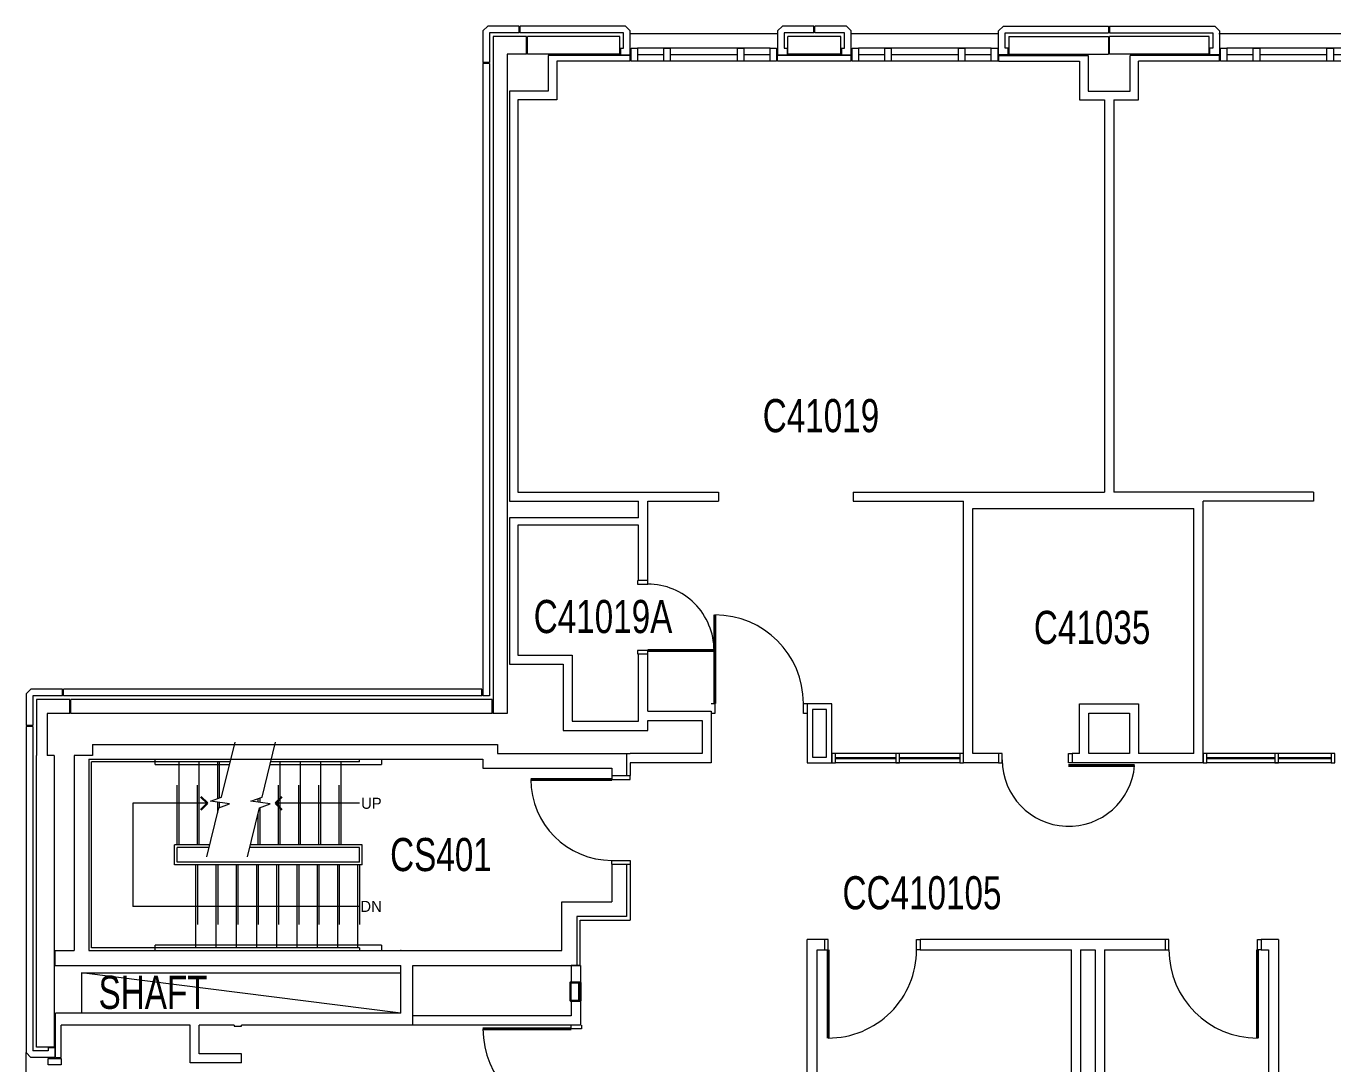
# Model space of a CAD drawing. Header units: inches. Extents: x 1097 to 10841, y 897 to 6841.
# Drawn here: x 9645 to 10354, y 5445 to 6009 of the extents above; entities that cross this region are included whole.
import ezdxf
from ezdxf.enums import TextEntityAlignment as Align

# ---------------------------------------------------------------- set-up
doc = ezdxf.new("R2010")
doc.units = ezdxf.units.IN
doc.header["$MEASUREMENT"] = 0
doc.linetypes.add('DGN4', pattern=[257.983504, 128.991752, -64.495876, 0, -64.495876])
doc.linetypes.add('DGN5', pattern=[96.743814, 32.247938, -64.495876])
doc.layers.get('0').update_dxf_attribs({"lineweight": 18})
for name, color, linetype, lineweight, true_color in [('Level 15', 7, 'Continuous', 18, 0xfefefe), ('Level 16', 7, 'Continuous', 18, 0xfefefe), ('Level 18', 7, 'Continuous', 18, 0xfefefe), ('Level 20', 7, 'Continuous', 18, 0xfefefe), ('Level 22', 7, 'Continuous', 18, 0xfefefe), ('Level 23', 7, 'Continuous', 18, 0xfefefe), ('Level 25', 7, 'Continuous', 18, 0xfefefe), ('Level 26', 7, 'Continuous', 18, 0xfefefe), ('Level 40', 7, 'Continuous', 18, 0xfefefe), ('Level 48', 7, 'Continuous', 18, 0xfefefe), ('Level 54', 7, 'Continuous', 18, 0xfefefe), ('Level 9', 7, 'Continuous', 18, 0xfefefe)]:
    doc.layers.add(name, color=color, linetype=linetype, lineweight=lineweight, true_color=true_color)
doc.styles.add('Styledgn000', font='dgn000.shx')
doc.styles.add('Styledgn001', font='dgn001.shx')

# ---------------------------------------------------------------- blocks, each defined once
blk = doc.blocks.new('DFULL')
at = {"layer": 'Level 25', "color": 2, "linetype": 'Continuous', "lineweight": 40, "true_color": 0xffff00}
blk.add_line((35.87, -1.5), (0, -1.5), dxfattribs=at)
at = {"layer": 'Level 25', "color": 2, "linetype": 'Continuous', "lineweight": 0, "true_color": 0xffff00}
blk.add_ellipse((0, 1.5), major_axis=(-36, 0), ratio=1, start_param=6.28309, end_param=9.341477, dxfattribs=at)
at = {"layer": 'Level 26', "color": 2, "linetype": 'Continuous', "lineweight": 13, "true_color": 0xffff00}
for points in [[(-38, 0), (-36, 0), (-36, 5), (-38, 5)], [(2, 0), (0, 0), (0, 5), (2, 5)]]:
    blk.add_lwpolyline(points, dxfattribs=at)
blk = doc.blocks.new('ASHNG64')
at = {"layer": 'Level 25', "color": 2, "linetype": 'Continuous', "lineweight": 40, "true_color": 0xffff00}
blk.add_line((0, 48), (0, 0), dxfattribs=at)
at = {"layer": 'Level 25', "color": 2, "linetype": 'Continuous', "lineweight": 13, "true_color": 0xffff00}
for points in [[(-2, 0), (0, 0), (0, -5.5), (-2, -5.5)], [(50, -5.5), (48, -5.5), (48, 0), (50, 0)]]:
    blk.add_lwpolyline(points, dxfattribs=at)
at = {"layer": 'Level 25', "color": 2, "linetype": 'Continuous', "lineweight": 0, "true_color": 0xffff00}
blk.add_ellipse((0, 0), major_axis=(48, 0), ratio=1, start_param=6.283185, end_param=7.853981, dxfattribs=at)
blk = doc.blocks.new('ASHNG65')
at = {"layer": 'Level 25', "color": 2, "linetype": 'Continuous', "lineweight": 40, "true_color": 0xffff00}
blk.add_line((36, 0), (0, 0), dxfattribs=at)
at = {"layer": 'Level 25', "color": 2, "linetype": 'Continuous', "lineweight": 13, "true_color": 0xffff00}
for points in [[(-5.5, 38), (-5.5, 36), (0, 36), (0, 38)], [(0, -2), (0, 0), (-5.5, 0), (-5.5, -2)]]:
    blk.add_lwpolyline(points, dxfattribs=at)
at = {"layer": 'Level 25', "color": 2, "linetype": 'Continuous', "lineweight": 0, "true_color": 0xffff00}
blk.add_ellipse((0, 0), major_axis=(0, 36), ratio=1, start_param=4.712389, end_param=6.283186, dxfattribs=at)
blk = doc.blocks.new('ASHNG75')
at = {"layer": 'Level 25', "color": 2, "linetype": 'Continuous', "lineweight": 40, "true_color": 0xffff00}
blk.add_line((0, -48), (0, 0), dxfattribs=at)
at = {"layer": 'Level 25', "color": 2, "linetype": 'Continuous', "lineweight": 0, "true_color": 0xffff00}
blk.add_ellipse((0, 0), major_axis=(48, 0), ratio=1, start_param=4.712389, end_param=6.283186, dxfattribs=at)
at = {"layer": 'Level 26', "color": 2, "linetype": 'Continuous', "lineweight": 13, "true_color": 0xffff00}
for points in [[(-2, 0), (0, 0), (0, 5.5), (-2, 5.5)], [(50, 0), (48, 0), (48, 5.5), (50, 5.5)]]:
    blk.add_lwpolyline(points, dxfattribs=at)
blk = doc.blocks.new('ASHNG76')
at = {"layer": 'Level 25', "color": 2, "linetype": 'Continuous', "lineweight": 40, "true_color": 0xffff00}
blk.add_line((0, -48), (0, 0), dxfattribs=at)
at = {"layer": 'Level 25', "color": 2, "linetype": 'Continuous', "lineweight": 0, "true_color": 0xffff00}
blk.add_ellipse((0, 0), major_axis=(-48, 0), ratio=1, start_param=6.283185, end_param=7.853981, dxfattribs=at)
at = {"layer": 'Level 26', "color": 2, "linetype": 'Continuous', "lineweight": 13, "true_color": 0xffff00}
for points in [[(-50, 0), (-48, 0), (-48, 5.5), (-50, 5.5)], [(2, 0), (0, 0), (0, 5.5), (2, 5.5)]]:
    blk.add_lwpolyline(points, dxfattribs=at)
blk = doc.blocks.new('ASHNG77')
at = {"layer": 'Level 25', "color": 2, "linetype": 'Continuous', "lineweight": 40, "true_color": 0xffff00}
blk.add_line((-44, 0), (0, 0), dxfattribs=at)
at = {"layer": 'Level 25', "color": 2, "linetype": 'Continuous', "lineweight": 0, "true_color": 0xffff00}
blk.add_ellipse((0, 0), major_axis=(0, -44.000001), ratio=1, start_param=4.7123893198, end_param=6.283185598, dxfattribs=at)
at = {"layer": 'Level 26', "color": 2, "linetype": 'Continuous', "lineweight": 13, "true_color": 0xffff00}
for points in [[(0, 1.999875), (0, 0), (9.999875, 0), (9.999875, 1.999875)], [(0, -46), (0, -44), (9.999875, -44), (9.999875, -46)]]:
    blk.add_lwpolyline(points, dxfattribs=at)
blk = doc.blocks.new('ASSWG37')
at = {"layer": 'Level 25', "color": 2, "linetype": 'Continuous', "lineweight": 40, "true_color": 0xffff00}
blk.add_line((-48, 48.00025), (0, 48.00025), dxfattribs=at)
at = {"layer": 'Level 25', "color": 2, "linetype": 'Continuous', "lineweight": 13, "true_color": 0xffff00}
for points in [[(5.5, 50), (5.5, 48), (0, 48), (0, 50)], [(0, -2), (0, 0), (5.5, 0), (5.5, -2)]]:
    blk.add_lwpolyline(points, dxfattribs=at)
at = {"layer": 'Level 25', "color": 2, "linetype": 'Continuous', "lineweight": 0, "true_color": 0xffff00}
blk.add_ellipse((0, 48.00025), major_axis=(0.00002, -48), ratio=1, start_param=4.71238932, end_param=6.283185598, dxfattribs=at)
blk = doc.blocks.new('WINWIN23')
at = {"layer": 'Level 15', "color": 30, "linetype": 'Continuous', "lineweight": 0, "true_color": 0xf26432}
blk.add_line((-79.874875, 15), (0.489, 15), dxfattribs=at)
at = {"layer": 'Level 16', "color": 163, "linetype": 'Continuous', "lineweight": 0, "true_color": 0x5587b9}
for p, q in [((-3.5, 7), (-75.499875, 7)), ((-3.5, 0), (-75.499875, 0))]:
    blk.add_line(p, q, dxfattribs=at)
at = {"layer": 'Level 16', "color": 163, "linetype": 'Continuous', "lineweight": 13, "true_color": 0x5587b9}
for p, q in [((-61.249875, 3.5), (-75.499875, 3.5)), ((-21.25, 3.5), (-57.749875, 3.5)), ((-3.5, 3.5), (-17.75, 3.5))]:
    blk.add_line(p, q, dxfattribs=at)
for points in [[(-78.999875, 0), (-78.999875, 7), (-75.499875, 7), (-75.499875, 0), (-78.999875, 0)], [(-61.249875, 0), (-61.249875, 7), (-57.749875, 7), (-57.749875, 0), (-61.249875, 0)], [(-21.25, 0), (-21.25, 7), (-17.75, 7), (-17.75, 0), (-21.25, 0)], [(-3.5, 0), (-3.5, 7), (0, 7), (0, 0), (-3.5, 0)]]:
    blk.add_lwpolyline(points, close=True, dxfattribs=at)
blk = doc.blocks.new('WINWIN24')
at = {"layer": 'Level 15', "color": 30, "linetype": 'Continuous', "lineweight": 0, "true_color": 0xf26432}
blk.add_line((-79.874875, 15), (0.489, 15), dxfattribs=at)
at = {"layer": 'Level 16', "color": 163, "linetype": 'Continuous', "lineweight": 0, "true_color": 0x5587b9}
for p, q in [((-3.5, 7), (-75.499875, 7)), ((-3.5, 0), (-75.499875, 0))]:
    blk.add_line(p, q, dxfattribs=at)
at = {"layer": 'Level 16', "color": 163, "linetype": 'Continuous', "lineweight": 13, "true_color": 0x5587b9}
for p, q in [((-61.249875, 3.5), (-75.499875, 3.5)), ((-21.25, 3.5), (-57.749875, 3.5)), ((-3.5, 3.5), (-17.75, 3.5))]:
    blk.add_line(p, q, dxfattribs=at)
for points in [[(-78.999875, 0), (-78.999875, 7), (-75.499875, 7), (-75.499875, 0), (-78.999875, 0)], [(-61.249875, 0), (-61.249875, 7), (-57.749875, 7), (-57.749875, 0), (-61.249875, 0)], [(-21.25, 0), (-21.25, 7), (-17.75, 7), (-17.75, 0), (-21.25, 0)], [(-3.5, 0), (-3.5, 7), (0, 7), (0, 0), (-3.5, 0)]]:
    blk.add_lwpolyline(points, close=True, dxfattribs=at)
blk = doc.blocks.new('WINWIN25')
at = {"layer": 'Level 15', "color": 30, "linetype": 'Continuous', "lineweight": 0, "true_color": 0xf26432}
blk.add_line((-79.874875, 15), (0.489, 15), dxfattribs=at)
at = {"layer": 'Level 16', "color": 163, "linetype": 'Continuous', "lineweight": 0, "true_color": 0x5587b9}
for p, q in [((-3.5, 7), (-75.499875, 7)), ((-3.5, 0), (-75.499875, 0))]:
    blk.add_line(p, q, dxfattribs=at)
at = {"layer": 'Level 16', "color": 163, "linetype": 'Continuous', "lineweight": 13, "true_color": 0x5587b9}
for p, q in [((-61.249875, 3.5), (-75.499875, 3.5)), ((-21.25, 3.5), (-57.749875, 3.5)), ((-3.5, 3.5), (-17.75, 3.5))]:
    blk.add_line(p, q, dxfattribs=at)
for points in [[(-78.999875, 0), (-78.999875, 7), (-75.499875, 7), (-75.499875, 0), (-78.999875, 0)], [(-61.249875, 0), (-61.249875, 7), (-57.749875, 7), (-57.749875, 0), (-61.249875, 0)], [(-21.25, 0), (-21.25, 7), (-17.75, 7), (-17.75, 0), (-21.25, 0)], [(-3.5, 0), (-3.5, 7), (0, 7), (0, 0), (-3.5, 0)]]:
    blk.add_lwpolyline(points, close=True, dxfattribs=at)
blk = doc.blocks.new('FEC6')
at = {"layer": 'Level 54', "color": 30, "linetype": 'Continuous', "lineweight": 0, "true_color": 0xf26432}
blk.add_line((-1, 0), (-1, -10), dxfattribs=at)
at = {"layer": 'Level 54', "color": 30, "linetype": 'Continuous', "lineweight": 30, "true_color": 0xf26432}
blk.add_lwpolyline([(0, 0), (-5.5, 0), (-5.5, -10), (0, -10), (0, 0)], close=True, dxfattribs=at)
blk = doc.blocks.new('STRARR4')
at = {"layer": 'Level 40', "color": 2, "linetype": 'Continuous', "lineweight": 30, "true_color": 0xffff00}
for q in [(-3.5355, 3.5355), (-3.5355, -3.5355)]:
    blk.add_line((0, 0), q, dxfattribs=at)
blk = doc.blocks.new('STRARR5')
at = {"layer": 'Level 40', "color": 2, "linetype": 'Continuous', "lineweight": 30, "true_color": 0xffff00}
for q in [(3.5355, 3.5355), (3.5355, -3.5355)]:
    blk.add_line((0, 0), q, dxfattribs=at)

msp = doc.modelspace()

# ---------------------------------------------------------------- linework, layer by layer
at = {"layer": 'Level 15', "color": 30, "linetype": 'Continuous', "lineweight": 13, "true_color": 0xf26432}
for p, q in [((9892.544125, 6005.919), (9895.169125, 6008.544)), ((9892.544125, 6005.919), (9892.544125, 5988.794)), ((9912.294, 6008.544), (9895.169125, 6008.544)), ((9912.294, 6004.919), (9896.16925, 6004.919)), ((9896.16925, 6004.919), (9896.16925, 5988.794)), ((9898.169125, 6002.919), (9898.169125, 5635.294125)), ((9916.294, 6002.919), (9898.169125, 6002.919)), ((9912.294, 6004.919), (9912.294, 6008.544)), ((9969.919, 6008.544), (9912.794, 6008.544)), ((9912.794, 6004.919), (9912.794, 6008.544)), ((9968.919, 6004.919), (9912.794, 6004.919)), ((9916.294, 5993.294), (9916.294, 6002.919)), ((9966.919, 6002.919), (9916.794, 6002.919)), ((9916.794, 5993.294), (9916.794, 6002.919)), ((9966.919, 5993.294), (9966.919, 6002.919)), ((9968.919, 5996.66925), (9968.919, 6004.919)), ((9969.919, 6008.544), (9972.544, 6005.919)), ((9972.544, 5993.044125), (9972.544, 6005.919)), ((10052.554875, 6005.919), (10055.179875, 6008.544)), ((10052.554875, 6005.919), (10052.554875, 5993.044125)), ((10072.293875, 6008.544), (10055.179875, 6008.544)), ((10072.29375, 6004.919), (10056.179875, 6004.919)), ((10056.179875, 6004.919), (10056.179875, 5996.66925)), ((10058.17975, 5993.294), (10058.179875, 6002.919)), ((10086.92975, 6002.919), (10058.179875, 6002.919)), ((10072.29375, 6004.919), (10072.293875, 6008.544)), ((10089.929875, 6008.544), (10072.793875, 6008.544)), ((10072.793875, 6004.919), (10072.793875, 6008.544)), ((10088.92975, 6004.919), (10072.793875, 6004.919)), ((10086.929625, 5993.294), (10086.92975, 6002.919)), ((10088.92975, 5996.66925), (10088.92975, 6004.919)), ((10089.929875, 6008.544), (10092.554875, 6005.919)), ((10092.554875, 5993.044125), (10092.554875, 6005.919)), ((10172.555, 6005.919), (10175.18, 6008.544)), ((10172.555, 5993.044125), (10172.555, 6005.919)), ((10175.18, 6008.544), (10232.294, 6008.544)), ((10176.18, 5996.66925), (10176.18, 6004.919)), ((10176.18, 6004.919), (10232.293875, 6004.919)), ((10178.18, 6002.919), (10178.179875, 5993.294)), ((10178.18, 6002.919), (10232.293875, 6002.919)), ((10232.294, 6008.544), (10232.293875, 6004.919)), ((10232.293875, 6002.919), (10232.293875, 5993.294)), ((10232.794, 6008.544), (10232.793875, 6004.919)), ((10232.793875, 6004.919), (10288.929875, 6004.919)), ((10286.929875, 6002.919), (10232.793875, 6002.919)), ((10232.793875, 5993.294), (10232.793875, 6002.919)), ((10232.794, 6008.544), (10289.93, 6008.544)), ((10286.92975, 5993.294), (10286.929875, 6002.919)), ((10288.929875, 6004.919), (10288.929875, 5996.66925)), ((10292.555, 6005.919), (10289.93, 6008.544)), ((10292.555, 6005.919), (10292.555, 5993.044125)), ((9967.294, 5996.66925), (9968.919, 5996.66925)), ((9967.294, 5996.66925), (9967.294, 5993.044125)), ((10056.179875, 5996.66925), (10057.804875, 5996.66925)), ((10057.804875, 5996.66925), (10057.804875, 5993.044125)), ((10087.30475, 5996.66925), (10088.92975, 5996.66925)), ((10087.30475, 5996.66925), (10087.30475, 5993.044125)), ((10177.805, 5996.66925), (10176.18, 5996.66925)), ((10177.805, 5993.044125), (10177.805, 5996.66925)), ((10288.929875, 5996.66925), (10287.304875, 5996.66925)), ((10287.304875, 5993.044125), (10287.304875, 5996.66925)), ((9896.16925, 5988.794), (9892.544125, 5988.794)), ((9892.544125, 5988.294), (9892.544125, 5644.919)), ((9896.16925, 5988.294), (9892.544125, 5988.294)), ((9896.16925, 5988.294), (9896.16925, 5644.919)), ((9905.79425, 5993.294), (9905.79425, 5635.294125)), ((9916.294, 5993.294), (9905.79425, 5993.294)), ((9966.919, 5993.294), (9916.794, 5993.294)), ((9967.294, 5993.044125), (9972.544, 5993.044125)), ((10052.554875, 5993.044125), (10057.804875, 5993.044125)), ((10086.929625, 5993.294), (10058.17975, 5993.294)), ((10087.30475, 5993.044125), (10092.554875, 5993.044125)), ((10177.805, 5993.044125), (10172.555, 5993.044125)), ((10178.179875, 5993.294), (10232.293875, 5993.294)), ((10286.92975, 5993.294), (10232.793875, 5993.294)), ((10292.555, 5993.044125), (10287.304875, 5993.044125)), ((9647.169, 5648.544), (9644.544, 5645.919)), ((9664.294, 5648.544), (9647.169, 5648.544)), ((9664.294, 5644.919), (9664.294, 5648.544)), ((9892.044125, 5648.544), (9664.794, 5648.544)), ((9664.794, 5644.919), (9664.794, 5648.544)), ((9892.044125, 5644.919), (9892.044125, 5648.544)), ((9644.544, 5645.919), (9644.544, 5628.794)), ((9664.294, 5644.919), (9648.169125, 5644.919)), ((9648.169125, 5644.919), (9648.169125, 5628.794)), ((9668.294, 5642.919125), (9650.169125, 5642.919125)), ((9650.169125, 5642.919125), (9650.169125, 5612.5435)), ((9892.044125, 5644.919), (9664.794, 5644.919)), ((9668.294, 5635.294125), (9668.294, 5642.919125)), ((9897.669125, 5642.919125), (9668.794, 5642.919125)), ((9668.794, 5635.294125), (9668.794, 5642.919125)), ((9896.16925, 5644.919), (9892.544125, 5644.919)), ((9897.669125, 5635.294125), (9897.669125, 5642.919125)), ((9668.294, 5635.294125), (9656.04425, 5635.294125)), ((9656.04425, 5635.294125), (9656.04425, 5612.5435)), ((9897.669125, 5635.294125), (9668.794, 5635.294125)), ((9905.79425, 5635.294125), (9898.169125, 5635.294125)), ((9648.169125, 5628.794), (9644.544, 5628.794)), ((9644.544, 5628.294), (9644.544, 5451.147)), ((9648.169125, 5628.294), (9644.544, 5628.294)), ((9648.169125, 5628.294), (9648.169125, 5452.147125)), ((9650.169125, 5454.147125), (9650.169125, 5612.5435)), ((9659.79425, 5612.5435), (9656.04425, 5612.5435)), ((9659.79425, 5612.5435), (9659.79425, 5454.147125)), ((9644.544, 5451.147), (9647.169, 5448.522)), ((9656.419, 5452.147125), (9648.169125, 5452.147125)), ((9659.79425, 5454.147125), (9650.169125, 5454.147125)), ((9656.419, 5453.77225), (9656.419, 5452.147125)), ((9660.044, 5453.772125), (9656.419, 5453.77225)), ((9660.044, 5453.772125), (9660.044, 5448.522)), ((9660.044, 5448.522), (9647.169, 5448.522))]:
    msp.add_line(p, q, dxfattribs=at)
at = {"layer": 'Level 15', "color": 30, "linetype": 'Continuous', "lineweight": 0, "true_color": 0xf26432}
msp.add_line((9644.544, 5365.930125), (9644.544, 5451.147), dxfattribs=at)
at = {"layer": 'Level 16', "color": 163, "linetype": 'Continuous', "lineweight": 13, "true_color": 0x5587b9}
msp.add_lwpolyline([(9663.544, 5444.533), (9656.544, 5444.533), (9656.544, 5448.033), (9663.544, 5448.033), (9663.544, 5444.533)], close=True, dxfattribs=at)
at = {"layer": 'Level 18', "color": 30, "linetype": 'Continuous', "lineweight": 0, "true_color": 0xf26432}
msp.add_line((9848.044, 5472.544125), (9674.544, 5494.544), dxfattribs=at)
at = {"layer": 'Level 20', "color": 3, "linetype": 'Continuous', "lineweight": 0, "true_color": 0x00ff00}
for p, q in [((9680.044125, 5508.044), (9680.044125, 5609.044)), ((9755.3535, 5609.044), (9680.044125, 5609.044)), ((9727.544125, 5564.044125), (9727.544125, 5609.044125)), ((9738.544125, 5564.044125), (9738.544125, 5609.044125)), ((9749.544125, 5589.499625), (9749.544125, 5609.044125)), ((9825.544125, 5609.044), (9777.3535, 5609.044)), ((9782.544125, 5564.044125), (9782.544125, 5609.044125)), ((9793.544125, 5564.044125), (9793.544125, 5609.044125)), ((9804.544125, 5564.044125), (9804.544125, 5609.044125)), ((9815.544125, 5564.044125), (9815.544125, 5609.044125)), ((9825.544125, 5609.044), (9825.544125, 5610.544)), ((9749.544125, 5584.208125), (9749.544125, 5586.729375)), ((9771.544125, 5587.007625), (9771.544125, 5589.499625)), ((9771.544125, 5564.044125), (9771.544125, 5584.208125)), ((9725.044125, 5553.043875), (9725.044125, 5564.044125)), ((9744.30825, 5564.044125), (9725.044125, 5564.044125)), ((9726.544125, 5554.543875), (9726.544125, 5562.544125)), ((9743.94, 5562.544125), (9726.544125, 5562.544125)), ((9825.544125, 5562.544125), (9765.94, 5562.544125)), ((9827.044125, 5564.044125), (9766.30825, 5564.044125)), ((9825.544125, 5554.543875), (9825.544125, 5562.544125)), ((9827.044125, 5553.043875), (9827.044125, 5564.044125)), ((9827.044125, 5553.043875), (9725.044125, 5553.043875)), ((9825.544125, 5554.543875), (9726.544125, 5554.543875)), ((9736.544125, 5553.043875), (9736.544125, 5508.043875)), ((9747.544125, 5553.043875), (9747.544125, 5508.043875)), ((9758.544125, 5553.043875), (9758.544125, 5508.043875)), ((9769.544125, 5553.043875), (9769.544125, 5508.043875)), ((9780.544125, 5553.043875), (9780.544125, 5508.043875)), ((9791.544125, 5553.043875), (9791.544125, 5508.043875)), ((9802.544125, 5553.043875), (9802.544125, 5508.043875)), ((9813.544125, 5553.043875), (9813.544125, 5508.043875)), ((9824.544125, 5553.043875), (9824.544125, 5508.043875)), ((9825.544125, 5508.044), (9680.044125, 5508.044)), ((9825.544125, 5508.043875), (9825.544125, 5506.544))]:
    msp.add_line(p, q, dxfattribs=at)
at = {"layer": 'Level 20', "color": 3, "linetype": 'DGN4', "lineweight": 13, "true_color": 0x00ff00}
for p, q in [((9714.544125, 5607.544), (9714.544125, 5610.544)), ((9714.544125, 5607.544), (9754.985375, 5607.544)), ((9776.985375, 5607.544), (9837.544125, 5607.544)), ((9837.544125, 5610.544), (9837.544125, 5607.544)), ((9837.544125, 5509.544), (9714.544125, 5509.544)), ((9714.544125, 5506.544), (9714.544125, 5509.544)), ((9837.544125, 5509.544), (9837.544125, 5506.544))]:
    msp.add_line(p, q, dxfattribs=at)
at = {"layer": 'Level 20', "color": 3, "linetype": 'DGN5', "lineweight": 0, "true_color": 0x00ff00}
for p, q in [((9726.544125, 5564.044125), (9726.544125, 5609.044125)), ((9737.544125, 5564.044125), (9737.544125, 5609.044125)), ((9748.544125, 5589.14825), (9748.544125, 5609.044125)), ((9781.544125, 5564.044125), (9781.544125, 5609.044125)), ((9792.544125, 5564.044125), (9792.544125, 5609.044125)), ((9803.544125, 5564.044125), (9803.544125, 5609.044125)), ((9814.544125, 5564.044125), (9814.544125, 5609.044125)), ((9748.544125, 5581.30175), (9748.544125, 5587.194875)), ((9770.544125, 5587.1625), (9770.544125, 5589.14825)), ((9770.544125, 5564.044125), (9770.544125, 5581.30175)), ((9737.544125, 5553.043875), (9737.544125, 5508.043875)), ((9748.544125, 5553.043875), (9748.544125, 5508.043875)), ((9759.544125, 5553.043875), (9759.544125, 5508.043875)), ((9770.544125, 5553.043875), (9770.544125, 5508.043875)), ((9781.544125, 5553.043875), (9781.544125, 5508.043875)), ((9792.544125, 5553.043875), (9792.544125, 5508.043875)), ((9803.544125, 5553.043875), (9803.544125, 5508.043875)), ((9814.544125, 5553.043875), (9814.544125, 5508.043875)), ((9825.544125, 5553.043875), (9825.544125, 5508.043875))]:
    msp.add_line(p, q, dxfattribs=at)
at = {"layer": 'Level 20', "color": 7, "linetype": 'Continuous', "lineweight": 0, "true_color": 0xfefefe}
for points in [[(9742.703875, 5557.507875), (9749.230125, 5584.096625), (9755.036375, 5586.1575), (9744.62075, 5587.76975), (9750.651875, 5589.888875), (9757.9675, 5619.693875)], [(9764.703875, 5557.507875), (9771.230125, 5584.096625), (9777.036375, 5586.1575), (9766.62075, 5587.76975), (9772.651875, 5589.888875), (9779.9675, 5619.693875)]]:
    msp.add_lwpolyline(points, dxfattribs=at)
at = {"layer": 'Level 22', "color": 120, "linetype": 'Continuous', "lineweight": 0, "true_color": 0x00ffcd}
for q in [(9848.044, 5494.544), (9674.544, 5472.544125)]:
    msp.add_line((9674.544, 5494.544), q, dxfattribs=at)
at = {"layer": 'Level 23', "color": 2, "linetype": 'Continuous', "lineweight": 13, "true_color": 0xffff00}
for p, q in [((9972.544, 5992.669125), (9927.996, 5992.669125)), ((9927.996, 5992.669125), (9927.996, 5973.169125)), ((9972.544, 5989.544), (9932.621, 5989.544)), ((9932.621, 5989.544), (9932.621, 5968.544)), ((9972.544, 5989.544), (9972.544, 5992.669125)), ((10092.554875, 5992.669125), (10052.554875, 5992.669125)), ((10052.554875, 5989.544), (10052.554875, 5992.669125)), ((10092.554875, 5989.544), (10052.554875, 5989.544)), ((10092.554875, 5989.544), (10092.554875, 5992.669125)), ((10172.555, 5992.669125), (10221.169, 5992.669125)), ((10172.555, 5992.669125), (10172.555, 5989.544)), ((10172.555, 5989.544), (10216.544, 5989.544)), ((10216.544, 5989.544), (10216.544, 5968.544)), ((10221.169, 5992.669125), (10221.169, 5973.169125)), ((10292.555, 5992.669125), (10243.918875, 5992.669125)), ((10243.918875, 5973.169125), (10243.918875, 5992.669125)), ((10292.555, 5989.544), (10248.544, 5989.544)), ((10248.544, 5968.544), (10248.544, 5989.544)), ((10292.555, 5989.544), (10292.555, 5992.669125)), ((9927.996, 5973.169125), (9906.918875, 5973.169125)), ((9906.918875, 5973.169125), (9906.918875, 5750.544)), ((9932.621, 5968.544), (9911.544, 5968.544)), ((9911.544, 5968.544), (9911.544, 5755.544)), ((10216.544, 5968.544), (10230.044, 5968.544)), ((10221.169, 5973.169125), (10243.918875, 5973.169125)), ((10230.044, 5968.544), (10230.044, 5755.544)), ((10235.044, 5968.544), (10235.044, 5755.544)), ((10235.044, 5968.544), (10248.544, 5968.544)), ((9911.544, 5755.544), (10020.544, 5755.544)), ((10020.544, 5755.544), (10020.544, 5750.544)), ((10093.544, 5755.544), (10093.544, 5750.544)), ((10093.544, 5755.544), (10230.044, 5755.544)), ((10343.544, 5755.544), (10235.044, 5755.544)), ((10343.544, 5755.544), (10343.544, 5750.544)), ((9906.918875, 5750.544), (9977.044, 5750.544)), ((9977.044, 5741.544125), (9977.044, 5750.544)), ((9982.044, 5750.544), (10020.544, 5750.544)), ((9982.044, 5707.544), (9982.044, 5750.544)), ((10093.544, 5750.544), (10153.544, 5750.544)), ((10153.544, 5608.544), (10153.544, 5750.544)), ((10283.544, 5608.544), (10283.544, 5750.544)), ((10343.544, 5750.544), (10283.544, 5750.544)), ((9977.044, 5741.544125), (9906.918875, 5741.544125)), ((9906.918875, 5741.544125), (9906.918875, 5662.044)), ((10158.544, 5613.544), (10158.544, 5746.544)), ((10158.544, 5746.544), (10278.544, 5746.544)), ((10278.544, 5613.544), (10278.544, 5746.544)), ((9977.044, 5737.544), (9911.544, 5737.544)), ((9911.544, 5737.544), (9911.544, 5667.044)), ((9977.044, 5707.544), (9977.044, 5737.544)), ((9982.044, 5707.544), (9977.044, 5707.544)), ((9906.918875, 5662.044), (9936.044, 5662.044)), ((9911.544, 5667.044), (9941.044, 5667.044)), ((9936.044, 5662.044), (9936.044, 5626.043875)), ((9941.044, 5667.044), (9941.044, 5631.043875)), ((9982.044, 5667.544), (9977.044, 5667.544)), ((9977.044, 5631.043875), (9977.044, 5667.544)), ((9982.044, 5636.544), (9982.044, 5667.544)), ((10082.044125, 5640.544125), (10068.544, 5640.544)), ((10068.544, 5640.544), (10068.544125, 5608.544125)), ((10082.044, 5608.544), (10082.044125, 5640.544125)), ((10216.544, 5613.544), (10216.544, 5640.544)), ((10216.544, 5640.544), (10248.544, 5640.544)), ((10248.544, 5640.544), (10248.544, 5613.544)), ((9982.044, 5636.544), (10016.544, 5636.544)), ((10016.544, 5636.544), (10016.544, 5608.544)), ((10079.044125, 5637.544125), (10071.544, 5637.544)), ((10071.544, 5637.544), (10071.544125, 5611.544125)), ((10079.044, 5611.544), (10079.044125, 5637.544125)), ((10221.544125, 5613.544), (10221.544125, 5635.544)), ((10221.544125, 5635.544), (10243.544, 5635.544)), ((10243.544, 5635.544), (10243.544, 5613.544)), ((9941.044, 5631.043875), (9977.044, 5631.043875)), ((9982.044, 5631.544), (10011.544, 5631.544)), ((9982.044, 5626.043875), (9982.044, 5631.544)), ((10011.544, 5631.544), (10011.544, 5613.544)), ((9936.044, 5626.043875), (9982.044, 5626.043875)), ((9670.544, 5612.5435), (9670.544, 5506.544)), ((9680.544, 5612.5435), (9670.544, 5612.5435)), ((9680.544, 5618.544), (9900.544125, 5618.544)), ((9680.544, 5618.544), (9680.544, 5612.5435)), ((9900.544125, 5618.544), (9900.544125, 5613.544)), ((9900.544125, 5613.544), (9972.544, 5613.544)), ((9970.544, 5613.544), (9970.544, 5601.544)), ((10011.544, 5613.544), (9972.544, 5613.544)), ((10172.544, 5613.544), (10158.544, 5613.544)), ((10172.544, 5613.544), (10172.544, 5608.544)), ((10216.544, 5613.544), (10212.544, 5613.544)), ((10212.544, 5613.544), (10212.544, 5608.544)), ((10243.544, 5613.544), (10221.544125, 5613.544)), ((10278.544, 5613.544), (10248.544, 5613.544)), ((9678.544125, 5610.544), (9678.544125, 5506.544)), ((9678.544125, 5610.544), (9892.544, 5610.544)), ((9892.544, 5610.544), (9892.544, 5605.544)), ((9892.544, 5605.544), (9962.544, 5605.544)), ((9962.544, 5605.544), (9962.544, 5601.544)), ((10016.544, 5608.544), (9972.544, 5608.544)), ((9972.544, 5608.544), (9972.544, 5601.544)), ((10068.544125, 5608.544125), (10082.044, 5608.544)), ((10071.544125, 5611.544125), (10079.044, 5611.544)), ((10172.544, 5608.544), (10153.544, 5608.544)), ((10283.544, 5608.544), (10212.544, 5608.544)), ((9962.544, 5601.544), (9972.544, 5601.544)), ((9962.544, 5553.544), (9972.544, 5553.544)), ((9962.544, 5553.544), (9962.544, 5533.044125)), ((9970.544, 5553.544), (9970.544, 5525.044)), ((9972.544, 5553.544), (9972.544, 5523.044)), ((9935.4015, 5506.544), (9935.4015, 5533.044125)), ((9935.4015, 5533.044125), (9962.544, 5533.044125)), ((9943.544125, 5525.044), (9943.544125, 5498.544)), ((9970.544, 5525.044), (9943.544125, 5525.044)), ((9945.4015, 5498.544), (9945.4015, 5523.044)), ((9945.4015, 5523.044), (9972.544, 5523.044)), ((9660.16925, 5506.544), (9670.544, 5506.544)), ((9660.16925, 5506.544), (9660.16925, 5498.544)), ((9678.544125, 5506.544), (9935.4015, 5506.544)), ((10068.544, 5146.043625), (10068.544125, 5512.543875)), ((10078.044125, 5512.543875), (10068.544125, 5512.543875)), ((10074.044125, 5339.043875), (10074.044125, 5507.043875)), ((10074.044125, 5507.043875), (10078.044125, 5507.043875)), ((10078.044125, 5512.543875), (10078.044125, 5507.043875)), ((10130.044125, 5512.543875), (10130.044125, 5507.043875)), ((10263.04425, 5512.54375), (10130.044125, 5512.543875)), ((10130.044125, 5507.043875), (10212.044, 5507.04375)), ((10212.044, 5339.043875), (10212.044, 5507.04375)), ((10217.044, 5507.04375), (10217.044, 5440.044)), ((10217.044, 5507.04375), (10225.043875, 5507.04375)), ((10225.043875, 5507.04375), (10225.043875, 5440.044)), ((10230.043875, 5507.04375), (10230.043875, 5435.043875)), ((10230.043875, 5507.04375), (10263.044125, 5507.04375)), ((10263.04425, 5512.54375), (10263.044125, 5507.04375)), ((10315.044125, 5512.54375), (10315.044, 5507.04375)), ((10315.044, 5507.04375), (10319.044, 5507.04375)), ((10324.544, 5512.54375), (10315.044125, 5512.54375)), ((10319.044, 5507.04375), (10319.044, 5339.043875)), ((10324.544, 5512.54375), (10324.544125, 5146.04375)), ((9660.16925, 5498.544), (9848.045, 5498.544)), ((9848.045, 5472.544125), (9848.045, 5498.544)), ((9854.545, 5466.044), (9854.545, 5498.544)), ((9854.545, 5498.544), (9945.4015, 5498.544)), ((9939.544, 5498.544), (9944.544, 5498.544)), ((9940.544125, 5498.544125), (9940.544125, 5489.294125)), ((9945.544125, 5498.544), (9940.544125, 5498.544125)), ((9945.544125, 5498.544), (9945.544125, 5489.294)), ((9945.544125, 5489.294), (9940.544125, 5489.294125)), ((9940.544125, 5479.294125), (9940.544125, 5471.044125)), ((9945.544125, 5479.294), (9940.544125, 5479.294125)), ((9945.544125, 5479.294), (9945.544125, 5466.044)), ((9848.045, 5472.544125), (9660.419, 5472.544125)), ((9660.419, 5448.533125), (9660.419, 5472.544125)), ((9940.544125, 5471.044125), (9854.544, 5471.044125)), ((9854.544, 5466.044), (9854.544, 5471.044125)), ((9733.544, 5466.044), (9663.544, 5466.044)), ((9663.544, 5448.533), (9663.544, 5466.044)), ((9733.544, 5445.544), (9733.544, 5466.044)), ((9738.544, 5450.544), (9738.544, 5466.044)), ((9757.544, 5466.044), (9738.544, 5466.044)), ((9757.544, 5466.044), (9757.544, 5465.544)), ((9757.544, 5465.544), (9761.544, 5465.544)), ((9854.545, 5466.044), (9761.544, 5466.044)), ((9761.544, 5465.544), (9761.544, 5466.044)), ((9945.544125, 5466.044), (9854.544, 5466.044)), ((9761.544, 5450.544), (9738.544, 5450.544)), ((9761.544, 5445.544), (9761.544, 5450.544)), ((9660.419, 5448.533125), (9663.544, 5448.533)), ((9761.544, 5445.544), (9733.544, 5445.544))]:
    msp.add_line(p, q, dxfattribs=at)
msp.add_point((9848.044, 5506.544), dxfattribs=at)
at = {"layer": 'Level 40', "color": 2, "linetype": 'Continuous', "lineweight": 13, "true_color": 0xffff00}
for p, q in [((9702.544125, 5586.544125), (9702.544125, 5530.544)), ((9742.9565, 5586.544125), (9702.544125, 5586.544125)), ((9825.544, 5586.544125), (9779.8745, 5586.544125)), ((9825.544, 5530.544), (9702.544125, 5530.544))]:
    msp.add_line(p, q, dxfattribs=at)
at = {"layer": 'Level 9', "color": 2, "linetype": 'Continuous', "lineweight": 0, "true_color": 0xffff00}
for p, q in [((10151.544, 5613.544125), (10084.044, 5613.544)), ((10353.044, 5613.544125), (10285.544, 5613.544)), ((10151.544, 5608.544125), (10084.044, 5608.544)), ((10353.044, 5608.544125), (10285.544, 5608.544))]:
    msp.add_line(p, q, dxfattribs=at)
at = {"layer": 'Level 9', "color": 2, "linetype": 'Continuous', "lineweight": 30, "true_color": 0xffff00}
for p, q in [((10116.794, 5611.044), (10084.044, 5611.044)), ((10151.544, 5611.044125), (10118.794, 5611.044)), ((10322.544, 5611.044125), (10285.544, 5611.044)), ((10353.044, 5611.044125), (10324.544, 5611.044125))]:
    msp.add_line(p, q, dxfattribs=at)
at = {"layer": 'Level 9', "color": 2, "linetype": 'Continuous', "lineweight": 13, "true_color": 0xffff00}
for points in [[(10082.044, 5608.544), (10084.044, 5608.544), (10084.044, 5613.544), (10082.044, 5613.544), (10082.044, 5608.544)], [(10116.794, 5608.544), (10118.794, 5608.544), (10118.794, 5613.544), (10116.794, 5613.544), (10116.794, 5608.544)], [(10151.544, 5608.544125), (10153.544, 5608.544), (10153.544, 5613.544), (10151.544, 5613.544125), (10151.544, 5608.544125)], [(10283.544, 5608.544), (10285.544, 5608.544), (10285.544, 5613.544), (10283.544, 5613.544), (10283.544, 5608.544)], [(10322.544, 5608.544125), (10324.544, 5608.544125), (10324.544, 5613.544125), (10322.544, 5613.544125), (10322.544, 5608.544125)], [(10353.044, 5608.544125), (10355.044, 5608.544), (10355.044, 5613.544), (10353.044, 5613.544125), (10353.044, 5608.544125)]]:
    msp.add_lwpolyline(points, close=True, dxfattribs=at)

# ---------------------------------------------------------------- block references
at = {"color": 3, "linetype": 'Continuous', "lineweight": 13, "true_color": 0x00ff00}
for name, p in [('WINWIN25', (10052.044, 5989.544)), ('WINWIN24', (10172.055, 5989.544)), ('WINWIN23', (10372.055, 5989.544))]:
    msp.add_blockref(name, p, dxfattribs=at)
at = {"color": 7, "linetype": 'Continuous', "lineweight": 0, "true_color": 0xfefefe}
for name, p in [('ASHNG65', (9982.044, 5669.544)), ('ASHNG64', (10018.544, 5640.794)), ('DFULL', (10210.544, 5608.544)), ('ASHNG77', (9962.544, 5599.544)), ('STRARR4', (9742.9565, 5586.544125)), ('STRARR5', (9779.8745, 5586.544125)), ('ASHNG75', (10080.044125, 5507.043875)), ('ASHNG76', (10313.044, 5507.043875)), ('FEC6', (9945.544125, 5489.294)), ('ASSWG37', (9940.544, 5416.044))]:
    msp.add_blockref(name, p, dxfattribs=at)

# ---------------------------------------------------------------- texts
at = {"layer": 'Level 40', "color": 2, "linetype": 'Continuous', "lineweight": 13, "true_color": 0xffff00, "style": 'Styledgn000'}
for s, p in [('UP', (9837.59035, 5586.544125)), ('DN', (9837.637922, 5530.544))]:
    msp.add_text(s, height=6, dxfattribs=at).set_placement(p, align=Align.MIDDLE_RIGHT)
at = {"layer": 'Level 48', "color": 120, "linetype": 'Continuous', "lineweight": 13, "true_color": 0x00ffcd, "style": 'Styledgn001', "width": 0.75}
for s, p in [('C41019', (10076.104129, 5797.043875)), ('C41019A', (9957.777398, 5687.958)), ('C41035', (10223.323668, 5682.044)), ('CS401', (9869.776367, 5558.708625)), ('CC410105', (10130.965929, 5537.95375)), ('SHAFT', (9713.458403, 5483.896875))]:
    msp.add_text(s, height=18, dxfattribs=at).set_placement(p, align=Align.MIDDLE_CENTER)

doc.saveas('drawing.dxf')
